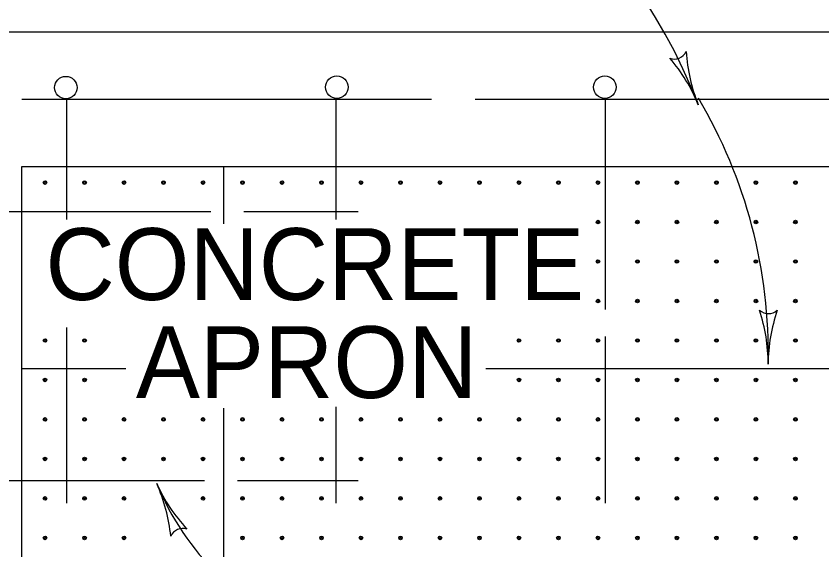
# Model space of a CAD drawing. Extents: x 999 to 1036.9, y 999.3 to 1022.6.
# Drawn here: x 1008.359 to 1010.603, y 1018.949 to 1020.436 of the extents above; entities that cross this region are included whole.
import ezdxf

# ---------------------------------------------------------------- set-up
doc = ezdxf.new("R2010")
doc.units = 0
doc.layers.add('Level 1', color=7, linetype='Continuous')
doc.layers.add('Level 2', color=7, linetype='Continuous')

msp = doc.modelspace()

# ---------------------------------------------------------------- linework, layer by layer
at = {"layer": 'Level 1'}
for p, q in [((1007.9992, 1020.3921), (1014.999, 1020.3921)), ((1008.3742, 1020.0171), (1014.624, 1020.0171)), ((1008.3742, 1017.6098), (1008.3742, 1020.0171))]:
    msp.add_line(p, q, dxfattribs=at)
for centre, radius in [((1008.4392, 1019.9724), 0.005), ((1008.4392, 1019.9724), 0.005), ((1008.4392, 1019.9724), 0.0025), ((1008.4392, 1019.9724), 0.0025), ((1008.5492, 1019.9724), 0.005), ((1008.5492, 1019.9724), 0.005), ((1008.5492, 1019.9724), 0.0025), ((1008.5492, 1019.9724), 0.0025), ((1008.6592, 1019.9724), 0.005), ((1008.6592, 1019.9724), 0.005), ((1008.6592, 1019.9724), 0.0025), ((1008.6592, 1019.9724), 0.0025), ((1008.7692, 1019.9724), 0.005), ((1008.7692, 1019.9724), 0.005), ((1008.7692, 1019.9724), 0.0025), ((1008.7692, 1019.9724), 0.0025), ((1008.8792, 1019.9724), 0.005), ((1008.8792, 1019.9724), 0.005), ((1008.8792, 1019.9724), 0.0025), ((1008.8792, 1019.9724), 0.0025), ((1008.9892, 1019.9724), 0.005), ((1008.9892, 1019.9724), 0.005), ((1008.9892, 1019.9724), 0.0025), ((1008.9892, 1019.9724), 0.0025), ((1009.0992, 1019.9724), 0.005), ((1009.0992, 1019.9724), 0.005), ((1009.0992, 1019.9724), 0.0025), ((1009.0992, 1019.9724), 0.0025), ((1009.2092, 1019.9724), 0.005), ((1009.2092, 1019.9724), 0.0025), ((1009.3192, 1019.9724), 0.005), ((1009.3192, 1019.9724), 0.0025), ((1009.4292, 1019.9724), 0.005), ((1009.4292, 1019.9724), 0.0025), ((1009.5392, 1019.9724), 0.005), ((1009.5392, 1019.9724), 0.0025), ((1009.6492, 1019.9724), 0.005), ((1009.6492, 1019.9724), 0.0025), ((1009.7592, 1019.9724), 0.005), ((1009.7592, 1019.9724), 0.0025), ((1009.8692, 1019.9724), 0.005), ((1009.8692, 1019.9724), 0.0025), ((1009.9792, 1019.9724), 0.005), ((1009.9792, 1019.9724), 0.0025), ((1010.0892, 1019.9724), 0.005), ((1010.0892, 1019.9724), 0.0025), ((1010.1992, 1019.9724), 0.005), ((1010.1992, 1019.9724), 0.0025), ((1010.3092, 1019.9724), 0.005), ((1010.3092, 1019.9724), 0.0025), ((1010.4192, 1019.9724), 0.005), ((1010.4192, 1019.9724), 0.0025), ((1010.5292, 1019.9724), 0.005), ((1010.5292, 1019.9724), 0.0025), ((1009.9792, 1019.8624), 0.005), ((1009.9792, 1019.8624), 0.0025), ((1010.0892, 1019.8624), 0.005), ((1010.0892, 1019.8624), 0.0025), ((1010.1992, 1019.8624), 0.005), ((1010.1992, 1019.8624), 0.0025), ((1010.3092, 1019.8624), 0.005), ((1010.3092, 1019.8624), 0.0025), ((1010.4192, 1019.8624), 0.005), ((1010.4192, 1019.8624), 0.0025), ((1010.5292, 1019.8624), 0.005), ((1010.5292, 1019.8624), 0.0025), ((1009.9792, 1019.7524), 0.005), ((1009.9792, 1019.7524), 0.0025), ((1010.0892, 1019.7524), 0.005), ((1010.0892, 1019.7524), 0.0025), ((1010.1992, 1019.7524), 0.005), ((1010.1992, 1019.7524), 0.0025), ((1010.3092, 1019.7524), 0.005), ((1010.3092, 1019.7524), 0.0025), ((1010.4192, 1019.7524), 0.005), ((1010.4192, 1019.7524), 0.0025), ((1010.5292, 1019.7524), 0.005), ((1010.5292, 1019.7524), 0.0025), ((1009.9792, 1019.6424), 0.005), ((1009.9792, 1019.6424), 0.0025), ((1010.0892, 1019.6424), 0.005), ((1010.0892, 1019.6424), 0.0025), ((1010.1992, 1019.6424), 0.005), ((1010.1992, 1019.6424), 0.0025), ((1010.3092, 1019.6424), 0.005), ((1010.3092, 1019.6424), 0.0025), ((1010.4192, 1019.6424), 0.005), ((1010.4192, 1019.6424), 0.0025), ((1010.5292, 1019.6424), 0.005), ((1010.5292, 1019.6424), 0.0025), ((1008.4392, 1019.5324), 0.005), ((1008.4392, 1019.5324), 0.005), ((1008.4392, 1019.5324), 0.0025), ((1008.4392, 1019.5324), 0.0025), ((1008.5492, 1019.5324), 0.005), ((1008.5492, 1019.5324), 0.005), ((1008.5492, 1019.5324), 0.0025), ((1008.5492, 1019.5324), 0.0025), ((1009.7592, 1019.5324), 0.005), ((1009.7592, 1019.5324), 0.0025), ((1009.8692, 1019.5324), 0.005), ((1009.8692, 1019.5324), 0.0025), ((1009.9792, 1019.5324), 0.005), ((1009.9792, 1019.5324), 0.0025), ((1010.0892, 1019.5324), 0.005), ((1010.0892, 1019.5324), 0.0025), ((1010.1992, 1019.5324), 0.005), ((1010.1992, 1019.5324), 0.0025), ((1010.3092, 1019.5324), 0.005), ((1010.3092, 1019.5324), 0.0025), ((1010.4192, 1019.5324), 0.005), ((1010.4192, 1019.5324), 0.0025), ((1010.5292, 1019.5324), 0.005), ((1010.5292, 1019.5324), 0.0025), ((1008.4392, 1019.4224), 0.005), ((1008.4392, 1019.4224), 0.005), ((1008.4392, 1019.4224), 0.0025), ((1008.4392, 1019.4224), 0.0025), ((1008.5492, 1019.4224), 0.005), ((1008.5492, 1019.4224), 0.005), ((1008.5492, 1019.4224), 0.0025), ((1008.5492, 1019.4224), 0.0025), ((1009.7592, 1019.4224), 0.005), ((1009.7592, 1019.4224), 0.0025), ((1009.8692, 1019.4224), 0.005), ((1009.8692, 1019.4224), 0.0025), ((1009.9792, 1019.4224), 0.005), ((1009.9792, 1019.4224), 0.0025), ((1010.0892, 1019.4224), 0.005), ((1010.0892, 1019.4224), 0.0025), ((1010.1992, 1019.4224), 0.005), ((1010.1992, 1019.4224), 0.0025), ((1010.3092, 1019.4224), 0.005), ((1010.3092, 1019.4224), 0.0025), ((1010.4192, 1019.4224), 0.005), ((1010.4192, 1019.4224), 0.0025), ((1010.5292, 1019.4224), 0.005), ((1010.5292, 1019.4224), 0.0025), ((1008.4392, 1019.3124), 0.005), ((1008.4392, 1019.3124), 0.005), ((1008.4392, 1019.3124), 0.0025), ((1008.4392, 1019.3124), 0.0025), ((1008.5492, 1019.3124), 0.005), ((1008.5492, 1019.3124), 0.005), ((1008.5492, 1019.3124), 0.0025), ((1008.5492, 1019.3124), 0.0025), ((1008.6592, 1019.3124), 0.005), ((1008.6592, 1019.3124), 0.005), ((1008.6592, 1019.3124), 0.0025), ((1008.6592, 1019.3124), 0.0025), ((1008.7692, 1019.3124), 0.005), ((1008.7692, 1019.3124), 0.005), ((1008.7692, 1019.3124), 0.0025), ((1008.7692, 1019.3124), 0.0025), ((1008.8792, 1019.3124), 0.005), ((1008.8792, 1019.3124), 0.005), ((1008.8792, 1019.3124), 0.0025), ((1008.8792, 1019.3124), 0.0025), ((1008.9892, 1019.3124), 0.005), ((1008.9892, 1019.3124), 0.005), ((1008.9892, 1019.3124), 0.0025), ((1008.9892, 1019.3124), 0.0025), ((1009.0992, 1019.3124), 0.005), ((1009.0992, 1019.3124), 0.005), ((1009.0992, 1019.3124), 0.0025), ((1009.0992, 1019.3124), 0.0025), ((1009.2092, 1019.3124), 0.005), ((1009.2092, 1019.3124), 0.0025), ((1009.3192, 1019.3124), 0.005), ((1009.3192, 1019.3124), 0.0025), ((1009.4292, 1019.3124), 0.005), ((1009.4292, 1019.3124), 0.0025), ((1009.5392, 1019.3124), 0.005), ((1009.5392, 1019.3124), 0.0025), ((1009.6492, 1019.3124), 0.005), ((1009.6492, 1019.3124), 0.0025), ((1009.7592, 1019.3124), 0.005), ((1009.7592, 1019.3124), 0.0025), ((1009.8692, 1019.3124), 0.005), ((1009.8692, 1019.3124), 0.0025), ((1009.9792, 1019.3124), 0.005), ((1009.9792, 1019.3124), 0.0025), ((1010.0892, 1019.3124), 0.005), ((1010.0892, 1019.3124), 0.0025), ((1010.1992, 1019.3124), 0.005), ((1010.1992, 1019.3124), 0.0025), ((1010.3092, 1019.3124), 0.005), ((1010.3092, 1019.3124), 0.0025), ((1010.4192, 1019.3124), 0.005), ((1010.4192, 1019.3124), 0.0025), ((1010.5292, 1019.3124), 0.005), ((1010.5292, 1019.3124), 0.0025), ((1008.4392, 1019.2024), 0.005), ((1008.4392, 1019.2024), 0.005), ((1008.4392, 1019.2024), 0.0025), ((1008.4392, 1019.2024), 0.0025), ((1008.5492, 1019.2024), 0.005), ((1008.5492, 1019.2024), 0.005), ((1008.5492, 1019.2024), 0.0025), ((1008.5492, 1019.2024), 0.0025), ((1008.6592, 1019.2024), 0.005), ((1008.6592, 1019.2024), 0.005), ((1008.6592, 1019.2024), 0.0025), ((1008.6592, 1019.2024), 0.0025), ((1008.7692, 1019.2024), 0.005), ((1008.7692, 1019.2024), 0.005), ((1008.7692, 1019.2024), 0.0025), ((1008.7692, 1019.2024), 0.0025), ((1008.8792, 1019.2024), 0.005), ((1008.8792, 1019.2024), 0.005), ((1008.8792, 1019.2024), 0.0025), ((1008.8792, 1019.2024), 0.0025), ((1008.9892, 1019.2024), 0.005), ((1008.9892, 1019.2024), 0.005), ((1008.9892, 1019.2024), 0.0025), ((1008.9892, 1019.2024), 0.0025), ((1009.0992, 1019.2024), 0.005), ((1009.0992, 1019.2024), 0.005), ((1009.0992, 1019.2024), 0.0025), ((1009.0992, 1019.2024), 0.0025), ((1009.2092, 1019.2024), 0.005), ((1009.2092, 1019.2024), 0.0025), ((1009.3192, 1019.2024), 0.005), ((1009.3192, 1019.2024), 0.0025), ((1009.4292, 1019.2024), 0.005), ((1009.4292, 1019.2024), 0.0025), ((1009.5392, 1019.2024), 0.005), ((1009.5392, 1019.2024), 0.0025), ((1009.6492, 1019.2024), 0.005), ((1009.6492, 1019.2024), 0.0025), ((1009.7592, 1019.2024), 0.005), ((1009.7592, 1019.2024), 0.0025), ((1009.8692, 1019.2024), 0.005), ((1009.8692, 1019.2024), 0.0025), ((1009.9792, 1019.2024), 0.005), ((1009.9792, 1019.2024), 0.0025), ((1010.0892, 1019.2024), 0.005), ((1010.0892, 1019.2024), 0.0025), ((1010.1992, 1019.2024), 0.005), ((1010.1992, 1019.2024), 0.0025), ((1010.3092, 1019.2024), 0.005), ((1010.3092, 1019.2024), 0.0025), ((1010.4192, 1019.2024), 0.005), ((1010.4192, 1019.2024), 0.0025), ((1010.5292, 1019.2024), 0.005), ((1010.5292, 1019.2024), 0.0025), ((1008.4392, 1019.0924), 0.005), ((1008.4392, 1019.0924), 0.005), ((1008.5492, 1019.0924), 0.005), ((1008.5492, 1019.0924), 0.005), ((1008.6592, 1019.0924), 0.005), ((1008.6592, 1019.0924), 0.005), ((1008.8792, 1019.0924), 0.005), ((1008.8792, 1019.0924), 0.005), ((1008.9892, 1019.0924), 0.005), ((1008.9892, 1019.0924), 0.005), ((1009.0992, 1019.0924), 0.005), ((1009.0992, 1019.0924), 0.005), ((1009.2092, 1019.0924), 0.005), ((1009.3192, 1019.0924), 0.005), ((1009.4292, 1019.0924), 0.005), ((1009.5392, 1019.0924), 0.005), ((1009.6492, 1019.0924), 0.005), ((1009.7592, 1019.0924), 0.005), ((1009.8692, 1019.0924), 0.005), ((1009.9792, 1019.0924), 0.005), ((1010.0892, 1019.0924), 0.005), ((1010.1992, 1019.0924), 0.005), ((1010.3092, 1019.0924), 0.005), ((1010.4192, 1019.0924), 0.005), ((1010.5292, 1019.0924), 0.005), ((1008.4392, 1019.0924), 0.0025), ((1008.4392, 1019.0924), 0.0025), ((1008.5492, 1019.0924), 0.0025), ((1008.5492, 1019.0924), 0.0025), ((1008.6592, 1019.0924), 0.0025), ((1008.6592, 1019.0924), 0.0025), ((1008.8792, 1019.0924), 0.0025), ((1008.8792, 1019.0924), 0.0025), ((1008.9892, 1019.0924), 0.0025), ((1008.9892, 1019.0924), 0.0025), ((1009.0992, 1019.0924), 0.0025), ((1009.0992, 1019.0924), 0.0025), ((1009.2092, 1019.0924), 0.0025), ((1009.3192, 1019.0924), 0.0025), ((1009.4292, 1019.0924), 0.0025), ((1009.5392, 1019.0924), 0.0025), ((1009.6492, 1019.0924), 0.0025), ((1009.7592, 1019.0924), 0.0025), ((1009.8692, 1019.0924), 0.0025), ((1009.9792, 1019.0924), 0.0025), ((1010.0892, 1019.0924), 0.0025), ((1010.1992, 1019.0924), 0.0025), ((1010.3092, 1019.0924), 0.0025), ((1010.4192, 1019.0924), 0.0025), ((1010.5292, 1019.0924), 0.0025), ((1008.4392, 1018.9824), 0.005), ((1008.4392, 1018.9824), 0.005), ((1008.4392, 1018.9824), 0.0025), ((1008.4392, 1018.9824), 0.0025), ((1008.5492, 1018.9824), 0.005), ((1008.5492, 1018.9824), 0.005), ((1008.5492, 1018.9824), 0.0025), ((1008.5492, 1018.9824), 0.0025), ((1008.6592, 1018.9824), 0.005), ((1008.6592, 1018.9824), 0.005), ((1008.6592, 1018.9824), 0.0025), ((1008.6592, 1018.9824), 0.0025), ((1008.9892, 1018.9824), 0.005), ((1008.9892, 1018.9824), 0.005), ((1008.9892, 1018.9824), 0.0025), ((1008.9892, 1018.9824), 0.0025), ((1009.0992, 1018.9824), 0.005), ((1009.0992, 1018.9824), 0.005), ((1009.0992, 1018.9824), 0.0025), ((1009.0992, 1018.9824), 0.0025), ((1009.2092, 1018.9824), 0.005), ((1009.2092, 1018.9824), 0.0025), ((1009.3192, 1018.9824), 0.005), ((1009.3192, 1018.9824), 0.0025), ((1009.4292, 1018.9824), 0.005), ((1009.4292, 1018.9824), 0.0025), ((1009.5392, 1018.9824), 0.005), ((1009.5392, 1018.9824), 0.0025), ((1009.6492, 1018.9824), 0.005), ((1009.6492, 1018.9824), 0.0025), ((1009.7592, 1018.9824), 0.005), ((1009.7592, 1018.9824), 0.0025), ((1009.8692, 1018.9824), 0.005), ((1009.8692, 1018.9824), 0.0025), ((1009.9792, 1018.9824), 0.005), ((1009.9792, 1018.9824), 0.0025), ((1010.0892, 1018.9824), 0.005), ((1010.0892, 1018.9824), 0.0025), ((1010.1992, 1018.9824), 0.005), ((1010.1992, 1018.9824), 0.0025), ((1010.3092, 1018.9824), 0.005), ((1010.3092, 1018.9824), 0.0025), ((1010.4192, 1018.9824), 0.005), ((1010.4192, 1018.9824), 0.0025), ((1010.5292, 1018.9824), 0.005), ((1010.5292, 1018.9824), 0.0025)]:
    msp.add_circle(centre, radius, dxfattribs=at)
for centre, radius, start, end in [((1008.7836, 1019.6188), 1.5816, 21.132, 83.1751), ((1010.1916, 1020.3541), 0.0375, 250.9061, 333.0228), ((1010.693, 1020.3656), 0.4688, 183.4787, 202.1254), ((1009.8245, 1020.0124), 0.4688, 22.1315, 40.8003), ((1009.066, 1019.4984), 1.3877, 358.69, 30.7312), ((1009.8245, 1020.0124), 0.4688, 22.1193, 22.1315), ((1010.4542, 1019.6449), 0.0375, 228.4847, 310.6014), ((1009.9845, 1019.469), 0.4687, 359.7101, 18.3789), ((1010.922, 1019.4643), 0.4687, 161.0573, 179.704), ((1009.9845, 1019.469), 0.4687, 359.6979, 359.7101), ((1009.1778, 1019.326), 0.4687, 204.202, 204.2142), ((1009.4648, 1019.4291), 0.7732, 202.4569, 248.0279), ((1009.1778, 1019.326), 0.4687, 204.2142, 222.883), ((1008.3227, 1018.9415), 0.4687, 5.5613, 24.2081), ((1008.8233, 1018.9712), 0.0375, 72.9888, 155.1055)]:
    msp.add_arc(centre, radius, start, end, dxfattribs=at)
at = {"layer": 'Level 2'}
for p, q in [((1008.3742, 1020.2046), (1009.516, 1020.2046)), ((1008.4992, 1020.2046), (1008.4992, 1019.8698)), ((1009.2492, 1020.2046), (1009.2492, 1019.8698)), ((1009.6372, 1020.2046), (1010.9151, 1020.2046)), ((1009.9992, 1020.2046), (1009.9992, 1019.6191)), ((1008.9367, 1020.0171), (1008.9367, 1019.8572)), ((1008.1867, 1019.8921), (1008.9009, 1019.8921)), ((1008.9928, 1019.8921), (1009.3117, 1019.8921)), ((1008.4992, 1019.569), (1008.4992, 1019.0796)), ((1009.9992, 1019.5431), (1009.9992, 1019.0796)), ((1008.3742, 1019.4546), (1008.664, 1019.4546)), ((1009.6665, 1019.4546), (1010.9371, 1019.4546)), ((1008.9367, 1019.3435), (1008.9367, 1018.1893)), ((1009.2492, 1019.3477), (1009.2492, 1019.0796)), ((1008.1867, 1019.1421), (1008.8833, 1019.1421)), ((1008.9755, 1019.1421), (1009.3117, 1019.1421))]:
    msp.add_line(p, q, dxfattribs=at)
for centre in [(1008.4969, 1020.2369), (1009.2519, 1020.2381), (1009.9984, 1020.2381)]:
    msp.add_circle(centre, 0.0313, dxfattribs=at)

# ---------------------------------------------------------------- texts
at = {"layer": 'Level 1'}
for s, p in [('CONCRETE ', (1008.4403, 1019.6453)), ('APRON', (1008.6922, 1019.3721))]:
    msp.add_text(s, height=0.2, dxfattribs=at).set_placement(p)

doc.saveas('drawing.dxf')
